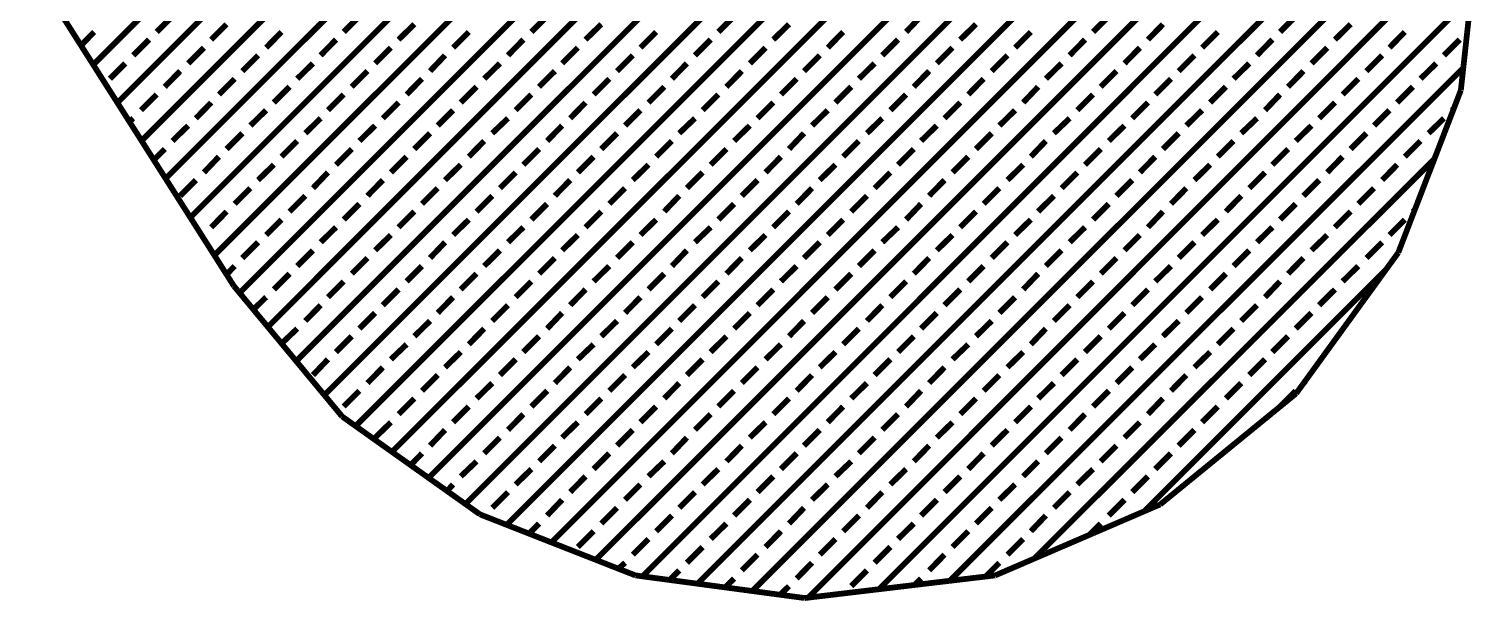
# Model space of a CAD drawing. Extents: x 2 to 176, y -19 to 159.
# Drawn here: x 112.715 to 113.677, y 117.518 to 117.897 of the extents above; entities that cross this region are included whole.
import ezdxf

# ---------------------------------------------------------------- set-up
doc = ezdxf.new("R2010")
doc.units = 0
doc.layers.add('BG_SILKSCREEN_TOP', color=7, linetype='CONTINUOUS')

msp = doc.modelspace()

# ---------------------------------------------------------------- linework, layer by layer
at = {"layer": 'BG_SILKSCREEN_TOP', "const_width": 0.00381}
for points in [[(112.757712, 117.873018), (113.397284, 118.512844)], [(112.773714, 117.847872), (113.413794, 118.488206)], [(112.789716, 117.822726), (113.430304, 118.463314)], [(112.805464, 117.79758), (113.44656, 118.438168)], [(112.821974, 117.771926), (113.46307, 118.413276)], [(112.420908, 118.402862), (112.850676, 117.72646)], [(112.837722, 117.74678), (113.47958, 118.388384)], [(112.854486, 117.721888), (113.495836, 118.363746)], [(112.873028, 117.699282), (113.512092, 118.338854)], [(112.891824, 117.676676), (113.528856, 118.313708)], [(112.910366, 117.65407), (113.545112, 118.288816)], [(112.931194, 117.63375), (113.561368, 118.263924)], [(112.955324, 117.616732), (113.578132, 118.239286)], [(112.979454, 117.59946), (113.594388, 118.214394)], [(113.003838, 117.582188), (113.608866, 118.187216)], [(113.03127, 117.568472), (113.622074, 118.15953)], [(113.060734, 117.556788), (113.635536, 118.131844)], [(113.090198, 117.545358), (113.648744, 118.103904)], [(113.120932, 117.534182), (113.658396, 118.072154)], [(113.157254, 117.529356), (113.664492, 118.036594)], [(113.19383, 117.524784), (113.670334, 118.001288)], [(113.66246, 117.856), (113.67516, 117.972332)], [(113.230914, 117.520466), (113.67389, 117.96395)], [(113.27765, 117.526054), (113.669064, 117.917468)], [(112.799622, 117.894608), (112.810036, 117.905022)], [(112.83569, 117.889528), (112.84585, 117.899688)], [(112.92332, 117.894608), (112.933734, 117.905022)], [(112.959642, 117.889528), (112.970056, 117.899688)], [(113.047526, 117.894608), (113.05794, 117.905022)], [(113.08334, 117.889528), (113.093754, 117.899688)], [(113.171224, 117.894608), (113.181638, 117.905022)], [(113.207546, 117.889528), (113.21796, 117.899688)], [(113.29543, 117.894608), (113.305336, 117.905022)], [(113.331244, 117.889528), (113.341658, 117.899688)], [(113.419128, 117.894608), (113.429542, 117.905022)], [(113.45545, 117.889528), (113.465356, 117.899688)], [(113.542826, 117.894608), (113.55324, 117.905022)], [(113.579148, 117.889528), (113.589562, 117.899688)], [(112.749584, 117.885718), (112.75822, 117.894608)], [(112.784128, 117.879114), (112.794542, 117.889528)], [(112.872012, 117.884194), (112.882172, 117.894608)], [(112.90808, 117.879114), (112.91824, 117.889528)], [(112.99571, 117.884194), (113.006124, 117.894608)], [(113.032032, 117.879114), (113.042192, 117.889528)], [(113.119662, 117.884194), (113.130076, 117.894608)], [(113.15573, 117.879114), (113.166144, 117.889528)], [(113.243614, 117.884194), (113.253774, 117.894608)], [(113.279682, 117.879114), (113.290096, 117.889528)], [(113.367566, 117.884194), (113.37798, 117.894608)], [(113.403634, 117.879114), (113.413794, 117.889528)], [(113.491264, 117.884194), (113.501678, 117.894608)], [(113.527586, 117.879114), (113.537746, 117.889528)], [(113.615216, 117.884194), (113.625376, 117.894608)], [(113.651284, 117.879114), (113.661698, 117.889528)], [(112.82045, 117.87378), (112.830864, 117.884194)], [(112.856264, 117.8687), (112.866678, 117.879114)], [(112.944148, 117.87378), (112.954562, 117.884194)], [(112.98047, 117.8687), (112.990376, 117.879114)], [(113.067846, 117.87378), (113.07826, 117.884194)], [(113.104168, 117.8687), (113.114582, 117.879114)], [(113.192052, 117.87378), (113.202466, 117.884194)], [(113.227866, 117.8687), (113.23828, 117.879114)], [(113.31575, 117.87378), (113.326164, 117.884194)], [(113.352072, 117.8687), (113.362486, 117.879114)], [(113.439956, 117.87378), (113.450116, 117.884194)], [(113.47577, 117.8687), (113.486184, 117.879114)], [(113.563654, 117.87378), (113.574068, 117.884194)], [(113.599976, 117.8687), (113.61039, 117.879114)], [(112.768634, 117.86362), (112.778794, 117.87378)], [(112.892586, 117.86362), (112.903, 117.87378)], [(113.016284, 117.86362), (113.026698, 117.87378)], [(113.14049, 117.86362), (113.150396, 117.87378)], [(113.264188, 117.86362), (113.274602, 117.87378)], [(113.32464, 117.531642), (113.664492, 117.87124)], [(113.387886, 117.86362), (113.3983, 117.87378)], [(113.512092, 117.86362), (113.522506, 117.87378)], [(113.63579, 117.86362), (113.646204, 117.87378)], [(112.804956, 117.858286), (112.815116, 117.8687)], [(112.84077, 117.853206), (112.851184, 117.86362)], [(112.928654, 117.858286), (112.939068, 117.8687)], [(112.964976, 117.853206), (112.975136, 117.86362)], [(113.052606, 117.858286), (113.06302, 117.8687)], [(113.088674, 117.853206), (113.099088, 117.86362)], [(113.176558, 117.858286), (113.186718, 117.8687)], [(113.212626, 117.853206), (113.22304, 117.86362)], [(113.30051, 117.858286), (113.31067, 117.8687)], [(113.336578, 117.853206), (113.346738, 117.86362)], [(113.424208, 117.858286), (113.434622, 117.8687)], [(113.460276, 117.853206), (113.47069, 117.86362)], [(113.54816, 117.858286), (113.55832, 117.8687)], [(113.584228, 117.853206), (113.594642, 117.86362)], [(112.789208, 117.842792), (112.799622, 117.853206)], [(112.877092, 117.847872), (112.887506, 117.858286)], [(112.912906, 117.842792), (112.92332, 117.853206)], [(113.00079, 117.847872), (113.011204, 117.858286)], [(113.037112, 117.842792), (113.047526, 117.853206)], [(113.124996, 117.847872), (113.13541, 117.858286)], [(113.16081, 117.842792), (113.171224, 117.853206)], [(113.248694, 117.847872), (113.259108, 117.858286)], [(113.285016, 117.842792), (113.29543, 117.853206)], [(113.3729, 117.847872), (113.382806, 117.858286)], [(113.408714, 117.842792), (113.419128, 117.853206)], [(113.496598, 117.847872), (113.507012, 117.858286)], [(113.53292, 117.842792), (113.542826, 117.853206)], [(113.620296, 117.847872), (113.63071, 117.858286)], [(113.621058, 117.748558), (113.66246, 117.856)], [(112.82553, 117.837458), (112.83569, 117.847872)], [(112.861598, 117.832632), (112.872012, 117.842792)], [(112.949228, 117.837458), (112.959642, 117.847872)], [(112.98555, 117.832632), (112.99571, 117.842792)], [(113.07318, 117.837458), (113.08334, 117.847872)], [(113.109502, 117.832632), (113.119662, 117.842792)], [(113.197132, 117.837458), (113.207546, 117.847872)], [(113.2332, 117.832632), (113.243614, 117.842792)], [(113.32083, 117.837458), (113.331244, 117.847872)], [(113.357152, 117.832632), (113.367566, 117.842792)], [(113.445036, 117.837458), (113.45545, 117.847872)], [(113.48085, 117.832632), (113.491264, 117.842792)], [(113.568734, 117.837458), (113.579148, 117.847872)], [(113.605056, 117.832632), (113.615216, 117.842792)], [(113.656618, 117.842792), (113.658142, 117.844316)], [(112.781588, 117.835426), (112.784128, 117.837458)], [(112.810036, 117.822472), (112.82045, 117.832632)], [(112.89792, 117.827552), (112.90808, 117.837458)], [(112.933734, 117.822472), (112.944148, 117.832632)], [(113.021618, 117.827552), (113.032032, 117.837458)], [(113.05794, 117.822472), (113.067846, 117.832632)], [(113.145316, 117.827552), (113.15573, 117.837458)], [(113.181638, 117.822472), (113.192052, 117.832632)], [(113.269522, 117.827552), (113.279682, 117.837458)], [(113.305336, 117.822472), (113.31575, 117.832632)], [(113.39322, 117.827552), (113.403634, 117.837458)], [(113.429542, 117.822472), (113.439956, 117.832632)], [(113.517172, 117.827552), (113.527586, 117.837458)], [(113.55324, 117.822472), (113.563654, 117.832632)], [(113.641124, 117.827552), (113.651284, 117.837458)], [(112.84585, 117.817138), (112.856264, 117.827552)], [(112.882172, 117.812058), (112.892586, 117.822472)], [(112.970056, 117.817138), (112.98047, 117.827552)], [(113.006124, 117.812058), (113.016284, 117.822472)], [(113.093754, 117.817138), (113.104168, 117.827552)], [(113.130076, 117.812058), (113.14049, 117.822472)], [(113.21796, 117.817138), (113.227866, 117.827552)], [(113.253774, 117.812058), (113.264188, 117.822472)], [(113.341658, 117.817138), (113.352072, 117.827552)], [(113.37798, 117.812058), (113.387886, 117.822472)], [(113.465356, 117.817138), (113.47577, 117.827552)], [(113.501678, 117.812058), (113.512092, 117.822472)], [(113.589562, 117.817138), (113.599976, 117.827552)], [(113.625376, 117.812058), (113.63579, 117.822472)], [(112.797844, 117.810026), (112.804956, 117.817138)], [(112.830864, 117.801644), (112.84077, 117.812058)], [(112.91824, 117.806724), (112.928654, 117.817138)], [(112.954562, 117.801644), (112.964976, 117.812058)], [(113.042192, 117.806724), (113.052606, 117.817138)], [(113.07826, 117.801644), (113.088674, 117.812058)], [(113.166144, 117.806724), (113.176558, 117.817138)], [(113.202466, 117.801644), (113.212626, 117.812058)], [(113.290096, 117.806724), (113.30051, 117.817138)], [(113.326164, 117.801644), (113.336578, 117.812058)], [(113.413794, 117.806724), (113.424208, 117.817138)], [(113.450116, 117.801644), (113.460276, 117.812058)], [(113.537746, 117.806724), (113.54816, 117.817138)], [(113.574068, 117.801644), (113.584228, 117.812058)], [(112.866678, 117.796564), (112.877092, 117.806724)], [(112.990376, 117.796564), (113.00079, 117.806724)], [(113.114582, 117.796564), (113.124996, 117.806724)], [(113.23828, 117.796564), (113.248694, 117.806724)], [(113.362486, 117.796564), (113.3729, 117.806724)], [(113.38052, 117.546374), (113.645188, 117.810788)], [(113.486184, 117.796564), (113.496598, 117.806724)], [(113.61039, 117.796564), (113.620296, 117.806724)], [(112.815116, 117.78615), (112.82553, 117.796564)], [(112.903, 117.79123), (112.912906, 117.801644)], [(112.939068, 117.78615), (112.949228, 117.796564)], [(113.026698, 117.79123), (113.037112, 117.801644)], [(113.06302, 117.78615), (113.07318, 117.796564)], [(113.150396, 117.79123), (113.16081, 117.801644)], [(113.186718, 117.78615), (113.197132, 117.796564)], [(113.274602, 117.79123), (113.285016, 117.801644)], [(113.31067, 117.78615), (113.32083, 117.796564)], [(113.3983, 117.79123), (113.408714, 117.801644)], [(113.434622, 117.78615), (113.445036, 117.796564)], [(113.522506, 117.79123), (113.53292, 117.801644)], [(113.55832, 117.78615), (113.568734, 117.796564)], [(112.851184, 117.780816), (112.861598, 117.79123)], [(112.887506, 117.775736), (112.89792, 117.78615)], [(112.975136, 117.780816), (112.98555, 117.79123)], [(113.011204, 117.775736), (113.021618, 117.78615)], [(113.099088, 117.780816), (113.109502, 117.79123)], [(113.13541, 117.775736), (113.145316, 117.78615)], [(113.22304, 117.780816), (113.2332, 117.79123)], [(113.259108, 117.775736), (113.269522, 117.78615)], [(113.346738, 117.780816), (113.357152, 117.79123)], [(113.382806, 117.775736), (113.39322, 117.78615)], [(113.47069, 117.780816), (113.48085, 117.79123)], [(113.507012, 117.775736), (113.517172, 117.78615)], [(113.594642, 117.780816), (113.605056, 117.79123)], [(112.83569, 117.765322), (112.84585, 117.775736)], [(112.92332, 117.770402), (112.933734, 117.780816)], [(112.959642, 117.765322), (112.970056, 117.775736)], [(113.047526, 117.770402), (113.05794, 117.780816)], [(113.08334, 117.765322), (113.093754, 117.775736)], [(113.171224, 117.770402), (113.181638, 117.780816)], [(113.207546, 117.765322), (113.21796, 117.775736)], [(113.29543, 117.770402), (113.305336, 117.780816)], [(113.331244, 117.765322), (113.341658, 117.775736)], [(113.419128, 117.770402), (113.429542, 117.780816)], [(113.45545, 117.765322), (113.465356, 117.775736)], [(113.542826, 117.770402), (113.55324, 117.780816)], [(113.579148, 117.765322), (113.589562, 117.775736)], [(113.63071, 117.775736), (113.632234, 117.77726)], [(112.872012, 117.760242), (112.882172, 117.770402)], [(112.90808, 117.755416), (112.91824, 117.765322)], [(112.99571, 117.760242), (113.006124, 117.770402)], [(113.032032, 117.755416), (113.042192, 117.765322)], [(113.119662, 117.760242), (113.130076, 117.770402)], [(113.15573, 117.755416), (113.166144, 117.765322)], [(113.243614, 117.760242), (113.253774, 117.770402)], [(113.279682, 117.755416), (113.290096, 117.765322)], [(113.367566, 117.760242), (113.37798, 117.770402)], [(113.403634, 117.755416), (113.413794, 117.765322)], [(113.491264, 117.760242), (113.501678, 117.770402)], [(113.527586, 117.755416), (113.537746, 117.765322)], [(113.615216, 117.760242), (113.625376, 117.770402)], [(112.829594, 117.75948), (112.830864, 117.760242)], [(112.856264, 117.745002), (112.866678, 117.755416)], [(112.944148, 117.750082), (112.954562, 117.760242)], [(112.98047, 117.745002), (112.990376, 117.755416)], [(113.067846, 117.750082), (113.07826, 117.760242)], [(113.104168, 117.745002), (113.114582, 117.755416)], [(113.192052, 117.750082), (113.202466, 117.760242)], [(113.227866, 117.745002), (113.23828, 117.755416)], [(113.31575, 117.750082), (113.326164, 117.760242)], [(113.352072, 117.745002), (113.362486, 117.755416)], [(113.439956, 117.750082), (113.450116, 117.760242)], [(113.47577, 117.745002), (113.486184, 117.755416)], [(113.563654, 117.750082), (113.574068, 117.760242)], [(113.599976, 117.745002), (113.61039, 117.755416)], [(112.892586, 117.739668), (112.903, 117.750082)], [(112.928654, 117.734588), (112.939068, 117.745002)], [(113.016284, 117.739668), (113.026698, 117.750082)], [(113.052606, 117.734588), (113.06302, 117.745002)], [(113.14049, 117.739668), (113.150396, 117.750082)], [(113.176558, 117.734588), (113.186718, 117.745002)], [(113.264188, 117.739668), (113.274602, 117.750082)], [(113.30051, 117.734588), (113.31067, 117.745002)], [(113.387886, 117.739668), (113.3983, 117.750082)], [(113.424208, 117.734588), (113.434622, 117.745002)], [(113.512092, 117.739668), (113.522506, 117.750082)], [(113.54816, 117.734588), (113.55832, 117.745002)], [(113.553494, 117.65534), (113.621058, 117.748558)], [(112.84585, 117.73408), (112.851184, 117.739668)], [(112.877092, 117.724174), (112.887506, 117.734588)], [(112.964976, 117.729508), (112.975136, 117.739668)], [(113.00079, 117.724174), (113.011204, 117.734588)], [(113.088674, 117.729508), (113.099088, 117.739668)], [(113.124996, 117.724174), (113.13541, 117.734588)], [(113.212626, 117.729508), (113.22304, 117.739668)], [(113.248694, 117.724174), (113.259108, 117.734588)], [(113.336578, 117.729508), (113.346738, 117.739668)], [(113.3729, 117.724174), (113.382806, 117.734588)], [(113.45291, 117.577362), (113.613184, 117.737636)], [(113.460276, 117.729508), (113.47069, 117.739668)], [(113.496598, 117.724174), (113.507012, 117.734588)], [(113.584228, 117.729508), (113.594642, 117.739668)], [(112.850676, 117.72646), (112.922304, 117.6401)], [(112.912906, 117.719094), (112.92332, 117.729508)], [(113.037112, 117.719094), (113.047526, 117.729508)], [(113.16081, 117.719094), (113.171224, 117.729508)], [(113.285016, 117.719094), (113.29543, 117.729508)], [(113.408714, 117.719094), (113.419128, 117.729508)], [(113.53292, 117.719094), (113.542826, 117.729508)], [(112.86363, 117.710966), (112.872012, 117.719094)], [(112.949228, 117.71376), (112.959642, 117.724174)], [(112.98555, 117.70868), (112.99571, 117.719094)], [(113.07318, 117.71376), (113.08334, 117.724174)], [(113.109502, 117.70868), (113.119662, 117.719094)], [(113.197132, 117.71376), (113.207546, 117.724174)], [(113.2332, 117.70868), (113.243614, 117.719094)], [(113.32083, 117.71376), (113.331244, 117.724174)], [(113.357152, 117.70868), (113.367566, 117.719094)], [(113.445036, 117.71376), (113.45545, 117.724174)], [(113.48085, 117.70868), (113.491264, 117.719094)], [(113.568734, 117.71376), (113.579148, 117.724174)], [(112.89792, 117.703346), (112.90808, 117.71376)], [(112.933734, 117.698266), (112.944148, 117.70868)], [(113.021618, 117.703346), (113.032032, 117.71376)], [(113.05794, 117.698266), (113.067846, 117.70868)], [(113.145316, 117.703346), (113.15573, 117.71376)], [(113.181638, 117.698266), (113.192052, 117.70868)], [(113.269522, 117.703346), (113.279682, 117.71376)], [(113.305336, 117.698266), (113.31575, 117.70868)], [(113.39322, 117.703346), (113.403634, 117.71376)], [(113.429542, 117.698266), (113.439956, 117.70868)], [(113.517172, 117.703346), (113.527586, 117.71376)], [(113.55324, 117.698266), (113.563654, 117.70868)], [(112.882172, 117.68836), (112.892586, 117.698266)], [(112.970056, 117.693186), (112.98047, 117.703346)], [(113.006124, 117.687852), (113.016284, 117.698266)], [(113.093754, 117.693186), (113.104168, 117.703346)], [(113.130076, 117.687852), (113.14049, 117.698266)], [(113.21796, 117.693186), (113.227866, 117.703346)], [(113.253774, 117.687852), (113.264188, 117.698266)], [(113.341658, 117.693186), (113.352072, 117.703346)], [(113.37798, 117.687852), (113.387886, 117.698266)], [(113.465356, 117.693186), (113.47577, 117.703346)], [(113.501678, 117.687852), (113.512092, 117.698266)], [(112.91824, 117.682772), (112.928654, 117.693186)], [(112.954562, 117.677946), (112.964976, 117.687852)], [(113.042192, 117.682772), (113.052606, 117.693186)], [(113.07826, 117.677946), (113.088674, 117.687852)], [(113.166144, 117.682772), (113.176558, 117.693186)], [(113.202466, 117.677946), (113.212626, 117.687852)], [(113.290096, 117.682772), (113.30051, 117.693186)], [(113.326164, 117.677946), (113.336578, 117.687852)], [(113.413794, 117.682772), (113.424208, 117.693186)], [(113.450116, 117.677946), (113.460276, 117.687852)], [(113.537746, 117.682772), (113.54816, 117.693186)], [(112.903, 117.667532), (112.912906, 117.677946)], [(112.990376, 117.672612), (113.00079, 117.682772)], [(113.026698, 117.667532), (113.037112, 117.677946)], [(113.114582, 117.672612), (113.124996, 117.682772)], [(113.150396, 117.667532), (113.16081, 117.677946)], [(113.23828, 117.672612), (113.248694, 117.682772)], [(113.274602, 117.667532), (113.285016, 117.677946)], [(113.362486, 117.672612), (113.3729, 117.682772)], [(113.3983, 117.667532), (113.408714, 117.677946)], [(113.486184, 117.672612), (113.496598, 117.682772)], [(113.522506, 117.667532), (113.53292, 117.677946)], [(112.939068, 117.662198), (112.949228, 117.672612)], [(112.975136, 117.657118), (112.98555, 117.667532)], [(113.06302, 117.662198), (113.07318, 117.672612)], [(113.099088, 117.657118), (113.109502, 117.667532)], [(113.186718, 117.662198), (113.197132, 117.672612)], [(113.22304, 117.657118), (113.2332, 117.667532)], [(113.31067, 117.662198), (113.32083, 117.672612)], [(113.346738, 117.657118), (113.357152, 117.667532)], [(113.434622, 117.662198), (113.445036, 117.672612)], [(113.47069, 117.657118), (113.48085, 117.667532)], [(113.011204, 117.652038), (113.021618, 117.662198)], [(113.13541, 117.652038), (113.145316, 117.662198)], [(113.259108, 117.652038), (113.269522, 117.662198)], [(113.382806, 117.652038), (113.39322, 117.662198)], [(113.507012, 117.652038), (113.517172, 117.662198)], [(113.55832, 117.662198), (113.559844, 117.663468)], [(112.92332, 117.646704), (112.933734, 117.657118)], [(112.959642, 117.641624), (112.970056, 117.652038)], [(113.047526, 117.646704), (113.05794, 117.657118)], [(113.08334, 117.641624), (113.093754, 117.652038)], [(113.171224, 117.646704), (113.181638, 117.657118)], [(113.207546, 117.641624), (113.21796, 117.652038)], [(113.29543, 117.646704), (113.305336, 117.657118)], [(113.331244, 117.641624), (113.341658, 117.652038)], [(113.419128, 117.646704), (113.429542, 117.657118)], [(113.45545, 117.641624), (113.465356, 117.652038)], [(113.463578, 117.581934), (113.553494, 117.65534)], [(113.542826, 117.646704), (113.55324, 117.657118)], [(112.922304, 117.6401), (113.01349, 117.57533)], [(112.99571, 117.63629), (113.006124, 117.646704)], [(113.032032, 117.63121), (113.042192, 117.641624)], [(113.119662, 117.63629), (113.130076, 117.646704)], [(113.15573, 117.63121), (113.166144, 117.641624)], [(113.243614, 117.63629), (113.253774, 117.646704)], [(113.279682, 117.63121), (113.290096, 117.641624)], [(113.367566, 117.63629), (113.37798, 117.646704)], [(113.403634, 117.63121), (113.413794, 117.641624)], [(113.491264, 117.63629), (113.501678, 117.646704)], [(112.944148, 117.62613), (112.954562, 117.63629)], [(112.98047, 117.620796), (112.990376, 117.63121)], [(113.067846, 117.62613), (113.07826, 117.63629)], [(113.104168, 117.620796), (113.114582, 117.63121)], [(113.192052, 117.62613), (113.202466, 117.63629)], [(113.227866, 117.620796), (113.23828, 117.63121)], [(113.31575, 117.62613), (113.326164, 117.63629)], [(113.352072, 117.620796), (113.362486, 117.63121)], [(113.439956, 117.62613), (113.450116, 117.63629)], [(113.47577, 117.620796), (113.486184, 117.63121)], [(113.016284, 117.615716), (113.026698, 117.62613)], [(113.052606, 117.610382), (113.06302, 117.620796)], [(113.14049, 117.615716), (113.150396, 117.62613)], [(113.176558, 117.610382), (113.186718, 117.620796)], [(113.264188, 117.615716), (113.274602, 117.62613)], [(113.30051, 117.610382), (113.31067, 117.620796)], [(113.387886, 117.615716), (113.3983, 117.62613)], [(113.424208, 117.610382), (113.434622, 117.620796)], [(112.967516, 117.607842), (112.975136, 117.615716)], [(113.00079, 117.600476), (113.011204, 117.610382)], [(113.088674, 117.605302), (113.099088, 117.615716)], [(113.124996, 117.600476), (113.13541, 117.610382)], [(113.212626, 117.605302), (113.22304, 117.615716)], [(113.248694, 117.600476), (113.259108, 117.610382)], [(113.336578, 117.605302), (113.346738, 117.615716)], [(113.3729, 117.600476), (113.382806, 117.610382)], [(113.460276, 117.605302), (113.47069, 117.615716)], [(113.037112, 117.595142), (113.047526, 117.605302)], [(113.07318, 117.590062), (113.08334, 117.600476)], [(113.16081, 117.595142), (113.171224, 117.605302)], [(113.197132, 117.590062), (113.207546, 117.600476)], [(113.285016, 117.595142), (113.29543, 117.605302)], [(113.32083, 117.590062), (113.331244, 117.600476)], [(113.408714, 117.595142), (113.419128, 117.605302)], [(113.445036, 117.590062), (113.45545, 117.600476)], [(112.991646, 117.590824), (112.99571, 117.595142)], [(113.109502, 117.584982), (113.119662, 117.595142)], [(113.2332, 117.584982), (113.243614, 117.595142)], [(113.357152, 117.584982), (113.367566, 117.595142)], [(113.021618, 117.579648), (113.032032, 117.590062)], [(113.05794, 117.574568), (113.067846, 117.584982)], [(113.145316, 117.579648), (113.15573, 117.590062)], [(113.181638, 117.574568), (113.192052, 117.584982)], [(113.269522, 117.579648), (113.279682, 117.590062)], [(113.305336, 117.574568), (113.31575, 117.584982)], [(113.354358, 117.534944), (113.463578, 117.581934)], [(113.39322, 117.579648), (113.403634, 117.590062)], [(113.429542, 117.574568), (113.439956, 117.584982)], [(113.01349, 117.57533), (113.11636, 117.534944)], [(113.016284, 117.57406), (113.016284, 117.574568)], [(113.093754, 117.569234), (113.104168, 117.579648)], [(113.130076, 117.564154), (113.14049, 117.574568)], [(113.21796, 117.569234), (113.227866, 117.579648)], [(113.253774, 117.564154), (113.264188, 117.574568)], [(113.341658, 117.569234), (113.352072, 117.579648)], [(113.37798, 117.564154), (113.387886, 117.574568)], [(113.046002, 117.56263), (113.052606, 117.569234)], [(113.07826, 117.55374), (113.088674, 117.564154)], [(113.166144, 117.559074), (113.176558, 117.569234)], [(113.202466, 117.55374), (113.212626, 117.564154)], [(113.290096, 117.559074), (113.30051, 117.569234)], [(113.326164, 117.55374), (113.336578, 117.564154)], [(113.416842, 117.561868), (113.424208, 117.569234)], [(113.114582, 117.54866), (113.124996, 117.559074)], [(113.150396, 117.543326), (113.16081, 117.55374)], [(113.23828, 117.54866), (113.248694, 117.559074)], [(113.274602, 117.543326), (113.285016, 117.55374)], [(113.362486, 117.54866), (113.3729, 117.559074)], [(113.10493, 117.539262), (113.109502, 117.543326)], [(113.186718, 117.538246), (113.197132, 117.54866)], [(113.22304, 117.532912), (113.2332, 117.543326)], [(113.31067, 117.538246), (113.32083, 117.54866)], [(113.348008, 117.534182), (113.357152, 117.543326)], [(113.11636, 117.534944), (113.228374, 117.519958)], [(113.138966, 117.531896), (113.145316, 117.538246)], [(113.175796, 117.52707), (113.181638, 117.532912)], [(113.228374, 117.519958), (113.354358, 117.534944)], [(113.259108, 117.527832), (113.269522, 117.538246)], [(113.301272, 117.528848), (113.305336, 117.532912)], [(113.212118, 117.522244), (113.21796, 117.527832)]]:
    msp.add_lwpolyline(points, dxfattribs=at)

doc.saveas('drawing.dxf')
